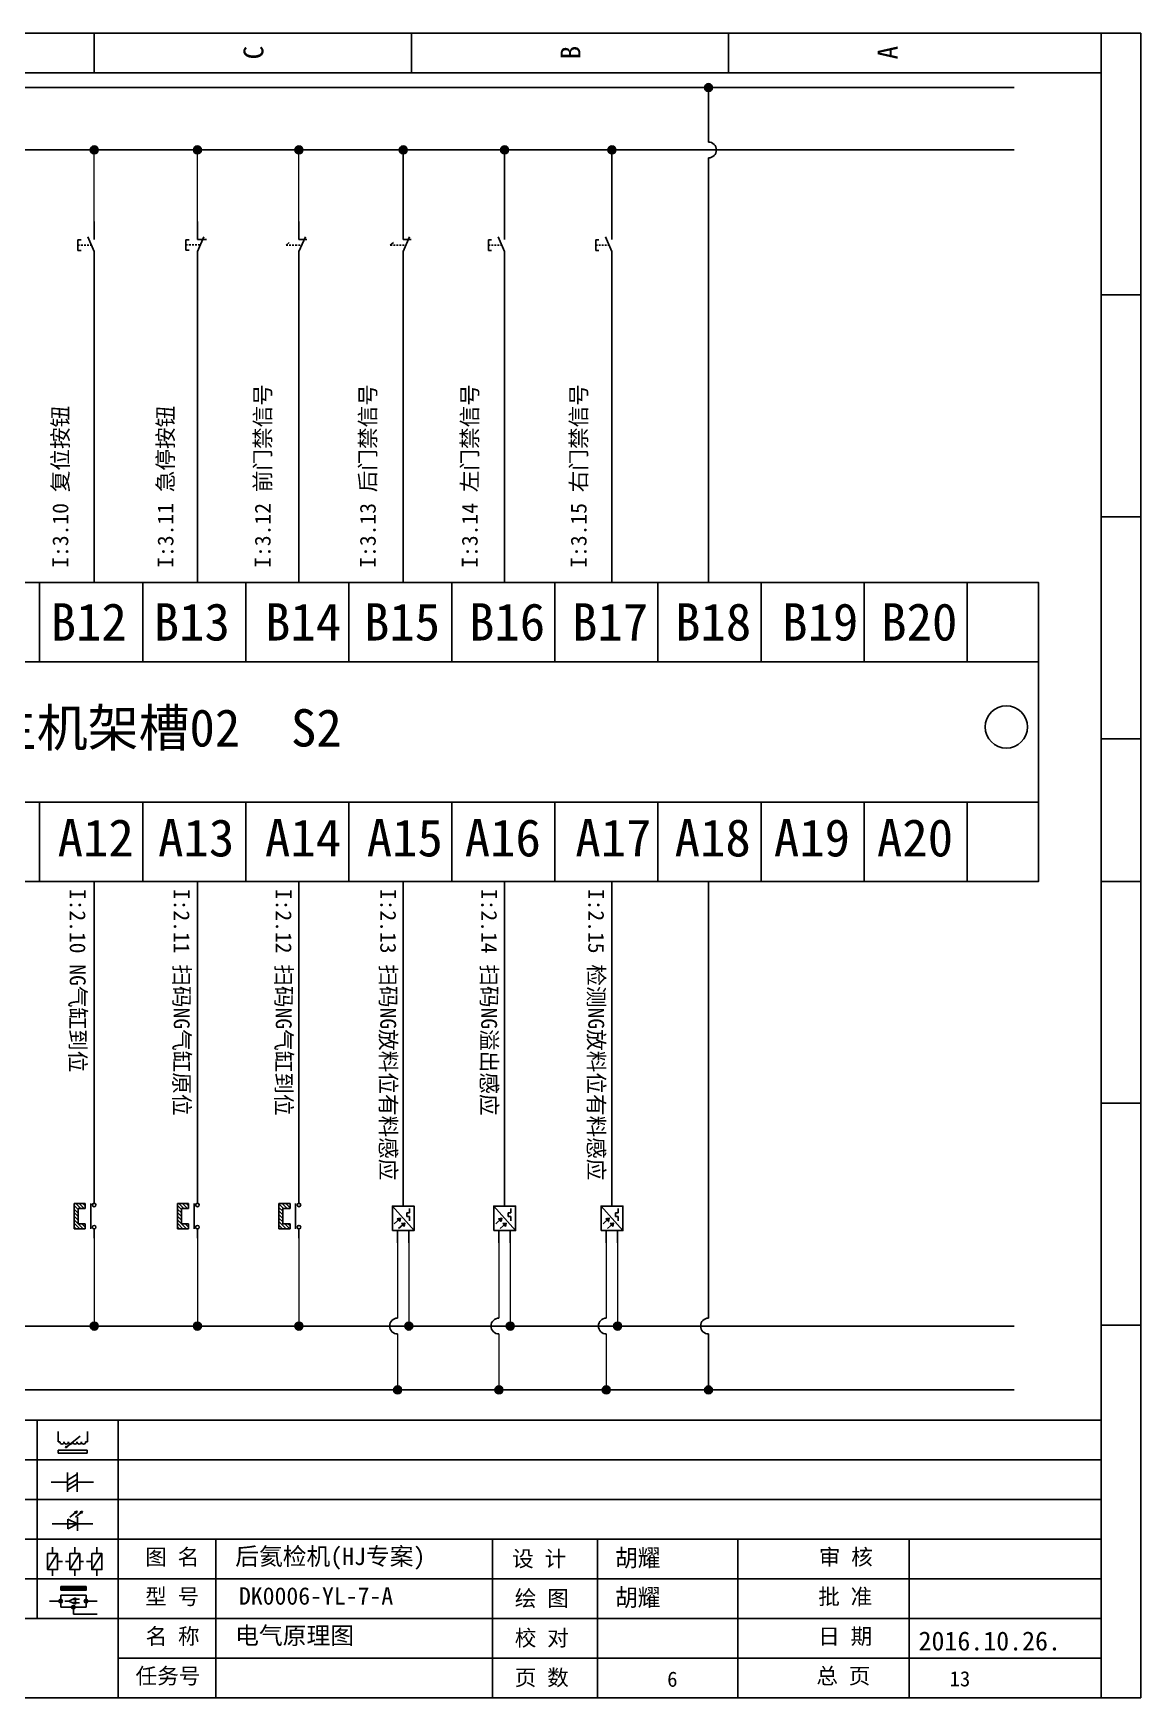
# Model space of a CAD drawing. Extents: x -5838 to -2107, y -921 to 708.
# Drawn here: x -4291.3 to -4151.6, y -530.6 to -320.6 of the extents above; entities that cross this region are included whole.
import ezdxf

# ---------------------------------------------------------------- set-up
doc = ezdxf.new("R2010")
doc.units = 0
doc.header["$MEASUREMENT"] = 0
doc.styles.add('汉字', font='')
doc.styles.get('汉字').set_extended_font_data('新宋体')

# ---------------------------------------------------------------- blocks, each defined once
blk = doc.blocks.new('电容')
at = {"linetype": 'ByBlock'}
for p, q in [((-1756.08, -782.99), (-1756.08, -780.56)), ((-1754.86, -780.79), (-1756.08, -781.55)), ((-1754.86, -782.99), (-1754.86, -780.56)), ((-1756.08, -781.77), (-1758.13, -781.77)), ((-1754.86, -781.44), (-1756.08, -782.2)), ((-1754.86, -781.99), (-1756.08, -782.75)), ((-1754.86, -781.77), (-1752.81, -781.77))]:
    blk.add_line(p, q, dxfattribs=at)
blk = doc.blocks.new('发光二极管')
at = {"linetype": 'ByBlock'}
for p, q in [((-1755.78, -785.92), (-1754.89, -785.14)), ((-1754.89, -785.14), (-1755.2, -785.22)), ((-1755.2, -785.22), (-1755.01, -785.43)), ((-1755.08, -785.92), (-1754.18, -785.14)), ((-1754.89, -785.14), (-1755.01, -785.43)), ((-1754.18, -785.14), (-1754.49, -785.22)), ((-1754.49, -785.22), (-1754.31, -785.43)), ((-1754.18, -785.14), (-1754.31, -785.43)), ((-1758.01, -786.77), (-1752.89, -786.77)), ((-1754.84, -786.77), (-1756.04, -786.16)), ((-1756.04, -786.16), (-1756.04, -787.39)), ((-1754.84, -786.77), (-1756.04, -787.39)), ((-1754.84, -787.63), (-1754.84, -785.92))]:
    blk.add_line(p, q, dxfattribs=at)
blk = doc.blocks.new('比例电磁阀')
at = {"linetype": 'ByBlock'}
for p, q in [((-1757.26, -775.38), (-1757.26, -776.71)), ((-1757.26, -776.71), (-1757.05, -776.71)), ((-1754.5, -775.98), (-1756.35, -777.44)), ((-1753.58, -776.71), (-1753.8, -776.71)), ((-1753.58, -775.38), (-1753.58, -776.71)), ((-1753.6, -777.73), (-1757.25, -777.73)), ((-1757.25, -778.13), (-1757.25, -777.73)), ((-1753.6, -778.13), (-1757.25, -778.13)), ((-1756.35, -777.44), (-1756.25, -777.25)), ((-1756.35, -777.44), (-1756.15, -777.38)), ((-1756.15, -777.38), (-1756.25, -777.25)), ((-1753.6, -777.73), (-1753.6, -778.13))]:
    blk.add_line(p, q, dxfattribs=at)
for centre in [(-1756.78, -776.71), (-1756.24, -776.71), (-1755.7, -776.71), (-1755.15, -776.71), (-1754.61, -776.71), (-1754.07, -776.71)]:
    blk.add_arc(centre, 0.271, 180, 0, dxfattribs=at)
blk = doc.blocks.new('保安开关')
at = {"linetype": 'ByBlock'}
for p, q in [((-1757.33, -790.79), (-1758.6, -792.81)), ((-1757.96, -790.79), (-1757.96, -789.97)), ((-1754.54, -790.79), (-1755.81, -792.81)), ((-1755.17, -790.79), (-1755.17, -789.97)), ((-1751.75, -790.79), (-1753.02, -792.81)), ((-1752.39, -790.79), (-1752.39, -789.97)), ((-1757.96, -792.81), (-1757.96, -793.62)), ((-1757.33, -791.8), (-1756.72, -791.8)), ((-1756.35, -791.8), (-1755.89, -791.8)), ((-1755.17, -792.81), (-1755.17, -793.62)), ((-1754.52, -791.8), (-1754.06, -791.8)), ((-1753.69, -791.8), (-1753.08, -791.8)), ((-1752.39, -792.81), (-1752.39, -793.62))]:
    blk.add_line(p, q, dxfattribs=at)
for points in [[(-1758.6, -790.79), (-1757.33, -790.79), (-1757.33, -792.81), (-1758.6, -792.81)], [(-1755.81, -790.79), (-1754.54, -790.79), (-1754.54, -792.81), (-1755.81, -792.81)], [(-1753.02, -790.79), (-1751.75, -790.79), (-1751.75, -792.81), (-1753.02, -792.81)]]:
    blk.add_lwpolyline(points, close=True, dxfattribs=at)
blk = doc.blocks.new('接近开关')
at = {"linetype": 'ByBlock'}
h = blk.add_hatch(dxfattribs=at)
h.set_pattern_fill('ANSI31', color=256, scale=0.01, style=0)
h.set_pattern_definition([(45, (-89.131516, -30.795668), (-0.0224506403, 0.0224506403), [])])
h.paths.add_polyline_path([(-1513.76, -1123.35), (-1513.76, -1122.85), (-1516.96, -1122.85), (-1516.96, -1123.35)])
for p, q in [((-1516.96, -1123.35), (-1516.96, -1122.85)), ((-1516.96, -1122.85), (-1513.76, -1122.85)), ((-1516.96, -1123.35), (-1513.76, -1123.35)), ((-1513.76, -1122.85), (-1513.76, -1123.35)), ((-1517.18, -1124.71), (-1518.36, -1124.71)), ((-1516.96, -1123.95), (-1513.76, -1123.95)), ((-1516.96, -1123.95), (-1516.96, -1125.47)), ((-1516.96, -1125.47), (-1513.76, -1125.47)), ((-1515.91, -1124.71), (-1516.45, -1124.71)), ((-1515.11, -1124.31), (-1515.91, -1124.71)), ((-1515.11, -1125.11), (-1515.91, -1124.71)), ((-1515.33, -1124.53), (-1515.17, -1124.53)), ((-1515.33, -1124.88), (-1515.17, -1124.88)), ((-1515.25, -1124.45), (-1515.25, -1124.61)), ((-1515.11, -1124.31), (-1515.11, -1125.11)), ((-1515.11, -1124.48), (-1514.58, -1124.48)), ((-1515.11, -1124.94), (-1514.58, -1124.94)), ((-1513.76, -1123.95), (-1513.76, -1125.47)), ((-1513.54, -1124.71), (-1512.36, -1124.71)), ((-1515.36, -1125.69), (-1515.36, -1126.36)), ((-1515.36, -1126.36), (-1512.36, -1126.36))]:
    blk.add_line(p, q, dxfattribs=at)
for centre in [(-1516.96, -1124.71), (-1515.36, -1125.47), (-1513.76, -1124.71)]:
    blk.add_circle(centre, 0.225, dxfattribs=at)
blk = doc.blocks.new('*U100')
at = {"linetype": 'ByBlock'}
for p, q in [((-1909.23, -780.45), (-1909.23, -780.67)), ((-1909.23, -780.45), (-1908.92, -780.84)), ((-1909.23, -780.84), (-1909.23, -781.05)), ((-1911.92, -782.07), (-1910.06, -782.07)), ((-1910.06, -782.07), (-1908.18, -782.88)), ((-1909.23, -781.23), (-1909.23, -781.44)), ((-1909.23, -781.61), (-1909.23, -781.83)), ((-1909.23, -782), (-1909.23, -782.21)), ((-1909.23, -782.38), (-1909.23, -782.43)), ((-1908.52, -783.07), (-1908.52, -782.07)), ((-1906.25, -782.07), (-1908.52, -782.07))]:
    blk.add_line(p, q, dxfattribs=at)
blk = doc.blocks.new('常开按钮')
at = {"linetype": 'ByBlock'}
for p, q in [((-1910.06, -787.73), (-1908.18, -786.93)), ((-1909.9, -785.68), (-1908.56, -785.68)), ((-1909.9, -785.68), (-1909.9, -786.07)), ((-1909.23, -785.68), (-1909.23, -785.89)), ((-1909.23, -786.06), (-1909.23, -786.28)), ((-1909.23, -786.45), (-1909.23, -786.67)), ((-1909.23, -786.84), (-1909.23, -787.05)), ((-1909.23, -787.22), (-1909.23, -787.38)), ((-1908.56, -785.68), (-1908.56, -786.07)), ((-1911.92, -787.73), (-1910.06, -787.73)), ((-1906.25, -787.73), (-1908.52, -787.73))]:
    blk.add_line(p, q, dxfattribs=at)
blk = doc.blocks.new('磁性开关')
at = {"linetype": 'ByBlock'}
h = blk.add_hatch(dxfattribs=at)
h.set_pattern_fill('ANSI31', color=256, scale=0.1, style=0)
h.set_pattern_definition([(45, (0, 0), (-0.224506403, 0.224506403), [])])
h.paths.add_polyline_path([(-1907.69, -775.29), (-1910.88, -775.29), (-1910.88, -776.69), (-1910.25, -776.69), (-1910.25, -775.79), (-1908.31, -775.79), (-1908.31, -776.69), (-1907.69, -776.69)])
for p, q in [((-1910.88, -776.69), (-1910.88, -775.29)), ((-1910.88, -775.29), (-1907.69, -775.29)), ((-1910.88, -776.69), (-1910.25, -776.69)), ((-1910.25, -776.69), (-1910.25, -775.79)), ((-1910.25, -775.79), (-1908.31, -775.79)), ((-1908.31, -776.69), (-1908.31, -775.79)), ((-1908.31, -776.69), (-1907.69, -776.69)), ((-1907.69, -775.29), (-1907.69, -776.69)), ((-1910.91, -777.81), (-1912.09, -777.81)), ((-1910.88, -777.39), (-1907.69, -777.39)), ((-1907.66, -777.81), (-1906.48, -777.81))]:
    blk.add_line(p, q, dxfattribs=at)
for centre in [(-1910.68, -777.81), (-1907.88, -777.81)]:
    blk.add_circle(centre, 0.225, dxfattribs=at)
blk = doc.blocks.new('常闭按钮')
at = {"linetype": 'ByBlock'}
for p, q in [((-1854.11, -790.83), (-1852.77, -790.83)), ((-1854.11, -790.83), (-1854.11, -791.22)), ((-1853.44, -790.83), (-1853.44, -791.04)), ((-1853.44, -791.21), (-1853.44, -791.43)), ((-1853.44, -791.6), (-1853.44, -791.82)), ((-1852.77, -790.83), (-1852.77, -791.22)), ((-1856.13, -792.28), (-1854.28, -792.28)), ((-1854.28, -792.28), (-1852.4, -793.09)), ((-1853.44, -791.99), (-1853.44, -792.2)), ((-1853.44, -792.37), (-1853.44, -792.53)), ((-1850.47, -792.28), (-1852.73, -792.28)), ((-1852.73, -792.28), (-1852.73, -793.43))]:
    blk.add_line(p, q, dxfattribs=at)
blk = doc.blocks.new('光电开关')
at = {"linetype": 'ByBlock'}
h = blk.add_hatch(dxfattribs=at)
h.set_pattern_fill('ANSI31', color=256, scale=0.01, style=0)
h.set_pattern_definition([(45, (0.172267, 0), (-0.0224506403, 0.0224506403), [])])
h.paths.add_polyline_path([(-1882.44, -776.34), (-1882.5, -775.91), (-1882.68, -776.07)])
h.paths.add_polyline_path([(-1882.44, -776.34), (-1882.68, -776.07), (-1882.86, -776.23)])
h.paths.add_polyline_path([(-1883.11, -776.45), (-1883.29, -776.61), (-1883.05, -776.88)])
h.paths.add_polyline_path([(-1883.29, -776.61), (-1883.47, -776.77), (-1883.05, -776.88)])
for p, q in [((-1884.01, -775.96), (-1885.56, -775.96)), ((-1880.91, -775.3), (-1884.01, -778.05)), ((-1883.75, -776.09), (-1883.05, -776.88)), ((-1883.11, -776.45), (-1883.47, -776.77)), ((-1883.05, -776.88), (-1883.47, -776.77)), ((-1883.14, -775.55), (-1882.44, -776.34)), ((-1883.05, -776.88), (-1883.11, -776.45)), ((-1882.5, -775.91), (-1882.86, -776.23)), ((-1882.44, -776.34), (-1882.86, -776.23)), ((-1882.44, -776.34), (-1882.5, -775.91)), ((-1879.37, -776.67), (-1880.91, -776.67)), ((-1884.01, -777.39), (-1885.56, -777.39)), ((-1882.78, -777.47), (-1882.23, -777.47)), ((-1882.23, -777.47), (-1882.23, -777.14)), ((-1882.23, -777.14), (-1881.78, -777.14)), ((-1881.78, -777.47), (-1881.78, -777.14)), ((-1881.23, -777.47), (-1881.78, -777.47))]:
    blk.add_line(p, q, dxfattribs=at)
blk.add_lwpolyline([(-1884.01, -775.3), (-1880.91, -775.3), (-1880.91, -778.05), (-1884.01, -778.05)], close=True, dxfattribs=at)

msp = doc.modelspace()

# ---------------------------------------------------------------- hatches: boundary and pattern name
at = {"lineweight": -2}
h = msp.add_hatch(color=0, dxfattribs=at)
edge = h.paths.add_edge_path()
edge.add_arc((-4206.11, -327.43), 0.5, 0, 360)
h = msp.add_hatch(color=0, dxfattribs=at)
edge = h.paths.add_edge_path()
edge.add_arc((-4283.6, -335.3), 0.5, 0, 360)
h = msp.add_hatch(color=0, dxfattribs=at)
edge = h.paths.add_edge_path()
edge.add_arc((-4270.58, -335.3), 0.5, 0, 360)
h = msp.add_hatch(color=0, dxfattribs=at)
edge = h.paths.add_edge_path()
edge.add_arc((-4257.77, -335.3), 0.5, 0, 360)
h = msp.add_hatch(color=0, dxfattribs=at)
edge = h.paths.add_edge_path()
edge.add_arc((-4244.62, -335.3), 0.5, 0, 360)
h = msp.add_hatch(color=0, dxfattribs=at)
edge = h.paths.add_edge_path()
edge.add_arc((-4231.83, -335.3), 0.5, 0, 360)
h = msp.add_hatch(color=0, dxfattribs=at)
edge = h.paths.add_edge_path()
edge.add_arc((-4218.29, -335.3), 0.5, 0, 360)
h = msp.add_hatch(color=0, dxfattribs=at)
edge = h.paths.add_edge_path()
edge.add_arc((-4283.6, -483.69), 0.5, 0, 360)
h = msp.add_hatch(color=0, dxfattribs=at)
edge = h.paths.add_edge_path()
edge.add_arc((-4270.58, -483.69), 0.5, 0, 360)
h = msp.add_hatch(color=0, dxfattribs=at)
edge = h.paths.add_edge_path()
edge.add_arc((-4257.77, -483.69), 0.5, 0, 360)
h = msp.add_hatch(color=0, dxfattribs=at)
edge = h.paths.add_edge_path()
edge.add_arc((-4243.91, -483.69), 0.5, 0, 360)
h = msp.add_hatch(color=0, dxfattribs=at)
edge = h.paths.add_edge_path()
edge.add_arc((-4231.12, -483.69), 0.5, 0, 360)
h = msp.add_hatch(color=0, dxfattribs=at)
edge = h.paths.add_edge_path()
edge.add_arc((-4217.58, -483.69), 0.5, 0, 360)
h = msp.add_hatch(color=0, dxfattribs=at)
edge = h.paths.add_edge_path()
edge.add_arc((-4245.33, -491.74), 0.5, 0, 360)
h = msp.add_hatch(color=0, dxfattribs=at)
edge = h.paths.add_edge_path()
edge.add_arc((-4232.54, -491.74), 0.5, 0, 360)
h = msp.add_hatch(color=0, dxfattribs=at)
edge = h.paths.add_edge_path()
edge.add_arc((-4219, -491.74), 0.5, 0, 360)
h = msp.add_hatch(color=0, dxfattribs=at)
edge = h.paths.add_edge_path()
edge.add_arc((-4206.11, -491.74), 0.5, 0, 360)

# ---------------------------------------------------------------- linework, layer by layer
at = {"linetype": 'ByBlock'}
for p, q in [((-4448.59, -320.58), (-4151.59, -320.58)), ((-4151.59, -320.58), (-4151.59, -530.58)), ((-4151.59, -530.58), (-4151.59, -320.58)), ((-4156.59, -495.58), (-4443.59, -495.58)), ((-4156.59, -500.58), (-4443.59, -500.58)), ((-4156.59, -505.58), (-4443.59, -505.58)), ((-4156.59, -510.58), (-4443.59, -510.58)), ((-4156.59, -515.58), (-4443.59, -515.58)), ((-4156.59, -520.58), (-4443.59, -520.58)), ((-4156.59, -525.58), (-4280.56, -525.58)), ((-4151.59, -530.58), (-4448.59, -530.58))]:
    msp.add_line(p, q, dxfattribs=at)
at = {"color": 0, "lineweight": -2}
for p, q in [((-4434.28, -327.43), (-4167.53, -327.43)), ((-4206.11, -327.43), (-4206.11, -334.3)), ((-4434.28, -335.3), (-4231.83, -335.3)), ((-4244.62, -344.32), (-4244.62, -335.3)), ((-4231.83, -335.3), (-4167.53, -335.3)), ((-4231.83, -344.32), (-4231.83, -335.3)), ((-4218.29, -344.32), (-4218.29, -335.3)), ((-4206.11, -336.3), (-4206.11, -389.88)), ((-4283.6, -349.99), (-4283.6, -389.88)), ((-4270.58, -349.99), (-4270.58, -389.88)), ((-4257.77, -349.99), (-4257.77, -389.88)), ((-4244.62, -349.99), (-4244.62, -389.88)), ((-4231.83, -349.99), (-4231.83, -389.88)), ((-4218.29, -349.99), (-4218.29, -389.88)), ((-4290.48, -389.88), (-4290.48, -399.88)), ((-4277.48, -389.88), (-4277.48, -399.88)), ((-4264.48, -389.88), (-4264.48, -399.88)), ((-4251.48, -389.88), (-4251.48, -399.88)), ((-4238.48, -389.88), (-4238.48, -399.88)), ((-4225.48, -389.88), (-4225.48, -399.88)), ((-4212.48, -389.88), (-4212.48, -399.88)), ((-4199.48, -389.88), (-4199.48, -399.88)), ((-4186.48, -389.88), (-4186.48, -399.88)), ((-4173.48, -389.88), (-4173.48, -399.88)), ((-4430.48, -399.88), (-4164.46, -399.88)), ((-4430.48, -417.58), (-4164.46, -417.58)), ((-4290.48, -417.58), (-4290.48, -427.58)), ((-4277.48, -417.58), (-4277.48, -427.58)), ((-4264.48, -417.58), (-4264.48, -427.58)), ((-4251.48, -417.58), (-4251.48, -427.58)), ((-4238.48, -417.58), (-4238.48, -427.58)), ((-4225.48, -417.58), (-4225.48, -427.58)), ((-4212.48, -417.58), (-4212.48, -427.58)), ((-4199.48, -417.58), (-4199.48, -427.58)), ((-4186.48, -417.58), (-4186.48, -427.58)), ((-4173.48, -417.58), (-4173.48, -427.58)), ((-4283.6, -427.59), (-4283.6, -467.01)), ((-4270.58, -427.59), (-4270.58, -467.01)), ((-4257.77, -427.59), (-4257.77, -467.01)), ((-4244.62, -427.59), (-4244.62, -467.01)), ((-4231.83, -427.59), (-4231.83, -467.01)), ((-4218.29, -427.59), (-4218.29, -467.01)), ((-4206.11, -427.62), (-4206.11, -482.69)), ((-4434.28, -483.69), (-4167.53, -483.69)), ((-4206.11, -484.69), (-4206.11, -491.74)), ((-4434.28, -491.74), (-4167.53, -491.74)), ((-4290.8, -495.58), (-4290.8, -520.58)), ((-4280.56, -495.58), (-4280.56, -530.5)), ((-4268.24, -510.58), (-4268.24, -530.5)), ((-4233.37, -510.58), (-4233.37, -530.58)), ((-4220.11, -510.58), (-4220.11, -530.58)), ((-4202.42, -510.58), (-4202.42, -530.58)), ((-4180.8, -510.58), (-4180.8, -530.58))]:
    msp.add_line(p, q, dxfattribs=at)
at = {"lineweight": 0}
for p, q in [((-4283.6, -344.32), (-4283.6, -335.3)), ((-4270.58, -344.32), (-4270.58, -335.3)), ((-4257.77, -344.32), (-4257.77, -335.3)), ((-4283.6, -472.62), (-4283.6, -483.69)), ((-4270.58, -472.62), (-4270.58, -483.69)), ((-4257.77, -472.62), (-4257.77, -483.69)), ((-4245.33, -473.2), (-4245.33, -482.69)), ((-4243.91, -473.2), (-4243.91, -483.69)), ((-4232.54, -473.2), (-4232.54, -482.69)), ((-4231.12, -473.2), (-4231.12, -483.69)), ((-4219, -473.2), (-4219, -482.69)), ((-4217.58, -473.2), (-4217.58, -483.69)), ((-4245.33, -484.69), (-4245.33, -491.74)), ((-4232.54, -484.69), (-4232.54, -491.74)), ((-4219, -484.69), (-4219, -491.74))]:
    msp.add_line(p, q, dxfattribs=at)
at = {"linetype": 'ByBlock'}
for points in [[(-4283.59, -320.58), (-4283.59, -325.58)], [(-4243.59, -320.58), (-4243.59, -325.58)], [(-4203.59, -320.58), (-4203.59, -325.58)], [(-4156.59, -530.58), (-4156.59, -320.58)], [(-4156.59, -325.58), (-4448.59, -325.58)], [(-4151.59, -353.58), (-4156.59, -353.58)], [(-4151.59, -381.58), (-4156.59, -381.58)], [(-4151.59, -409.58), (-4156.59, -409.58)], [(-4151.59, -427.58), (-4156.59, -427.58)], [(-4151.59, -455.58), (-4156.59, -455.58)], [(-4151.59, -483.58), (-4156.59, -483.58)]]:
    msp.add_lwpolyline(points, dxfattribs=at)
at = {"color": 0, "lineweight": -2}
msp.add_lwpolyline([(-4430.48, -389.88), (-4164.46, -389.88), (-4164.46, -427.58), (-4430.48, -427.58)], close=True, dxfattribs=at)
for centre, radius in [((-4206.11, -327.43), 0.5), ((-4283.6, -335.3), 0.5), ((-4270.58, -335.3), 0.5), ((-4257.77, -335.3), 0.5), ((-4244.62, -335.3), 0.5), ((-4231.83, -335.3), 0.5), ((-4218.29, -335.3), 0.5), ((-4168.54, -408.1), 2.67), ((-4283.6, -483.69), 0.5), ((-4270.58, -483.69), 0.5), ((-4257.77, -483.69), 0.5), ((-4243.91, -483.69), 0.5), ((-4231.12, -483.69), 0.5), ((-4217.58, -483.69), 0.5), ((-4245.33, -491.74), 0.5), ((-4232.54, -491.74), 0.5), ((-4219, -491.74), 0.5), ((-4206.11, -491.74), 0.5)]:
    msp.add_circle(centre, radius, dxfattribs=at)
for centre, start, end in [((-4206.11, -335.3), 270, 90), ((-4245.33, -483.69), 90, 270), ((-4232.54, -483.69), 90, 270), ((-4219, -483.69), 90, 270), ((-4206.11, -483.69), 90, 270)]:
    msp.add_arc(centre, 1, start, end, dxfattribs=at)

# ---------------------------------------------------------------- block references
at = {"linetype": 'ByBlock', "rotation": 90}
for name, p in [('常开按钮', (-5071.33, 1561.93)), ('常闭按钮', (-5062.86, 1506.15)), ('*U100', (-5039.84, 1561.93)), ('*U100', (-5026.7, 1561.93)), ('常开按钮', (-5019.56, 1561.93)), ('常开按钮', (-5006.02, 1561.93)), ('磁性开关', (-5061.41, 1439.47)), ('磁性开关', (-5048.39, 1439.47)), ('磁性开关', (-5035.58, 1439.47)), ('光电开关', (-5021.29, 1412.36)), ('光电开关', (-5008.5, 1412.36)), ('光电开关', (-4994.96, 1412.36))]:
    msp.add_blockref(name, p, dxfattribs=at)
at = {"linetype": 'ByBlock'}
for name, p in [('比例电磁阀', (-2530.88, 278.4)), ('电容', (-2530.88, 278.4)), ('发光二极管', (-2530.88, 278.11)), ('保安开关', (-2530.88, 278.4)), ('接近开关', (-2770.87, 606.32))]:
    msp.add_blockref(name, p, dxfattribs=at)

# ---------------------------------------------------------------- texts
at = {"linetype": 'ByBlock', "char_height": 2.5, "width": 5, "attachment_point": 1, "rotation": 90}
for s, insert in [('{\\fKaiTi_GB2312|b0|i0|c134|p0;C}', (-4264.76, -323.87)), ('{\\fKaiTi_GB2312|b0|i0|c134|p0;B}', (-4224.76, -323.87)), ('{\\fKaiTi_GB2312|b0|i0|c134|p0;A}', (-4184.76, -323.87))]:
    msp.add_mtext(s, dxfattribs=dict(at, insert=insert))
at = {"color": 0, "lineweight": -2, "char_height": 2, "width": 71.7944, "attachment_point": 1}
for s, insert, rotation in [('I:{\\fSimSun|b0|i0|c134|p2;\\C256;3.12 前门禁信号}', (-4263.35, -388.01), 90), ('I:{\\fSimSun|b0|i0|c134|p2;\\C256;3.13 后门禁信号}', (-4250.09, -388.01), 90), ('I:{\\fSimSun|b0|i0|c134|p2;\\C256;3.14 左门禁信号}', (-4237.23, -388.01), 90), ('I:{\\fSimSun|b0|i0|c134|p2;\\C256;3.15 右门禁信号}', (-4223.49, -388.01), 90), ('I:{\\fSimSun|b0|i0|c134|p2;\\C256;3.10 复位按钮}', (-4288.87, -388.01), 90), ('{\\C256;I:\\fSimSun|b0|i0|c134|p2;3.11 急停按钮}', (-4275.61, -388.01), 90), ('{\\fSimSun|b0|i0|c134|p2;\\C256;I:2.10 \\fNSimSun|b0|i0|c134|p49;NG气缸\\fSimSun|b0|i0|c134|p2;到位}', (-4284.68, -428.52), 270), ('{\\fSimSun|b0|i0|c134|p2;\\C256;I:2.11 扫码NG气缸原位}', (-4271.56, -428.52), 270), ('{\\C256;I:2.12 \\fSimSun|b0|i0|c134|p2;扫码NG气缸到位}', (-4258.69, -428.52), 270), ('{\\C256;I:2.13 \\fSimSun|b0|i0|c134|p2;扫码NG放料位有料感应}', (-4245.51, -428.52), 270), ('{\\C256;I:2.14 \\fSimSun|b0|i0|c134|p2;扫码NG溢出感应}', (-4232.78, -428.52), 270), ('{\\C256;I:2.15 \\fSimSun|b0|i0|c134|p2;检测NG放料位有料感应}', (-4219.27, -428.52), 270)]:
    msp.add_mtext(s, dxfattribs=dict(at, insert=insert, rotation=rotation))
at = {"color": 0, "lineweight": -2, "attachment_point": 1}
for s, insert, char_height, width in [('B12', (-4289.09, -392.49), 4.706, 7.2035), ('B13', (-4276.09, -392.49), 4.706, 7.2035), ('B14', (-4262.06, -392.49), 4.706, 7.2035), ('B15', (-4249.57, -392.49), 4.706, 7.2035), ('B16', (-4236.32, -392.49), 4.706, 7.2035), ('B17', (-4223.32, -392.49), 4.706, 7.2035), ('B18', (-4210.32, -392.49), 4.706, 7.2035), ('B19', (-4196.81, -392.49), 4.706, 7.2035), ('B20', (-4184.32, -392.49), 4.706, 7.2035), ('CJ1W-ID261  {\\fSimSun|b0|i0|c134|p2;主机架槽}02  S2', (-4335.68, -405.86), 4.7064, 110.2879), ('A12', (-4288.21, -419.73), 4.706, 7.2035), ('A13', (-4275.54, -419.73), 4.706, 7.2035), ('A14', (-4262.06, -419.73), 4.706, 7.2035), ('A15', (-4249.22, -419.73), 4.706, 7.2035), ('A16', (-4236.86, -419.73), 4.706, 7.2035), ('A17', (-4222.91, -419.73), 4.706, 7.2035), ('A18', (-4210.38, -419.73), 4.706, 7.2035), ('A19', (-4197.86, -419.73), 4.706, 7.2035), ('A20', (-4184.86, -419.73), 4.706, 7.2035)]:
    msp.add_mtext(s, dxfattribs=dict(at, insert=insert, char_height=char_height, width=width))
at = {"char_height": 2, "attachment_point": 1, "style": '汉字'}
for s, insert in [('{\\fKaiTi_GB2312|b0|i0|c134|p0;图 名}', (-4277.17, -511.82)), ('{\\fKaiTi_GB2312|b0|i0|c134|p0;设 计}', (-4230.88, -512.04)), ('{\\fKaiTi_GB2312|b0|i0|c134|p0;审 核}', (-4192.2, -511.83)), ('{\\fKaiTi_GB2312|b0|i0|c134|p0;型 号}', (-4277.17, -516.82)), ('{\\fKaiTi_GB2312|b0|i0|c134|p0;批 准}', (-4192.27, -516.83)), ('{\\fKaiTi_GB2312|b0|i0|c134|p0;绘 图}', (-4230.55, -517.04)), ('{\\fKaiTi_GB2312|b0|i0|c134|p0;名 称}', (-4277.12, -521.82)), ('{\\fKaiTi_GB2312|b0|i0|c134|p0;校 对}', (-4230.55, -522.04)), ('{\\fKaiTi_GB2312|b0|i0|c134|p0;日 期}', (-4192.27, -521.83)), ('{\\fKaiTi_GB2312|b0|i0|c134|p0;任务号}', (-4278.39, -526.83)), ('{\\fKaiTi_GB2312|b0|i0|c134|p0;页 数}', (-4230.55, -527.04)), ('{\\fKaiTi_GB2312|b0|i0|c134|p0;总 页}', (-4192.5, -526.83))]:
    msp.add_mtext(s, dxfattribs=dict(at, insert=insert))
at = {"char_height": 2.2, "width": 75.3177, "attachment_point": 1, "style": '汉字'}
for s, insert in [('后氦检机(HJ专案)', (-4265.82, -511.64)), ('{\\fKaiTi_GB2312|b0|i0|c134|p49;DK0006-YL-7-A}', (-4265.34, -516.64))]:
    msp.add_mtext(s, dxfattribs=dict(at, insert=insert))
at = {"attachment_point": 1}
for s, insert, char_height, width in [('胡耀', (-4217.89, -511.83), 2.2, 75.3177), ('胡耀', (-4217.89, -516.83), 2.2, 75.3177), ('{\\fKaiTi_GB2312|b0|i0|c134|p49;电气原理图}', (-4265.82, -521.63), 2.2, 75.3177), ('{\\fKaiTi_GB2312|b0|i0|c134|p49;2016.10.26.}', (-4179.61, -522.22), 2.4, 60.2542), ('{\\fKaiTi_GB2312|b0|i0|c134|p49;6}', (-4211.32, -527.28), 1.92, 75.3177), ('{\\fKaiTi_GB2312|b0|i0|c134|p49;13}', (-4175.7, -527.23), 1.92, 75.3177)]:
    msp.add_mtext(s, dxfattribs=dict(at, insert=insert, char_height=char_height, width=width))

doc.saveas('drawing.dxf')
